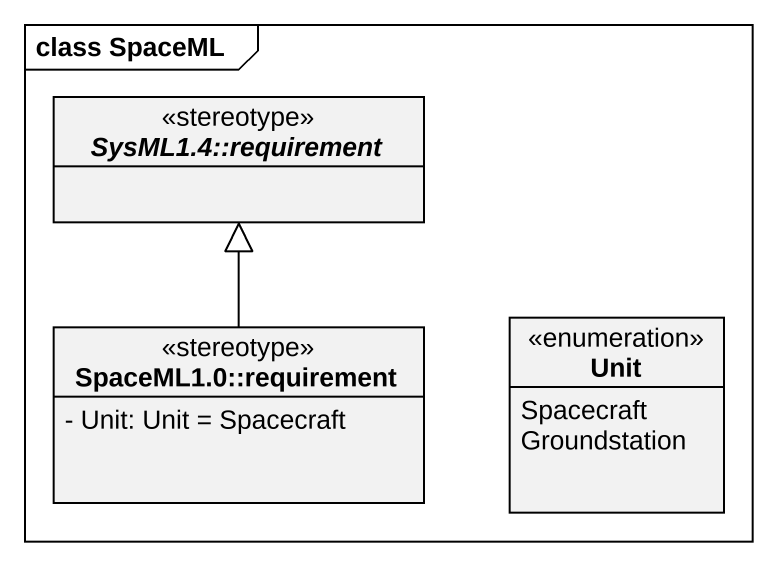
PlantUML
@startuml
mainframe class SpaceML
hide circle
hide empty members
skinparam classAttributeIconSize 0
abstract class "SysML1.4::requirement" as SysML1_4_requirement <<stereotype>>
class "SpaceML1.0::requirement" as SpaceML1_0_requirement <<stereotype>> {
  - Unit: Unit = Spacecraft
}
enum Unit {
  Spacecraft
  Groundstation
}
SpaceML1_0_requirement -up-|> SysML1_4_requirement
@enduml
